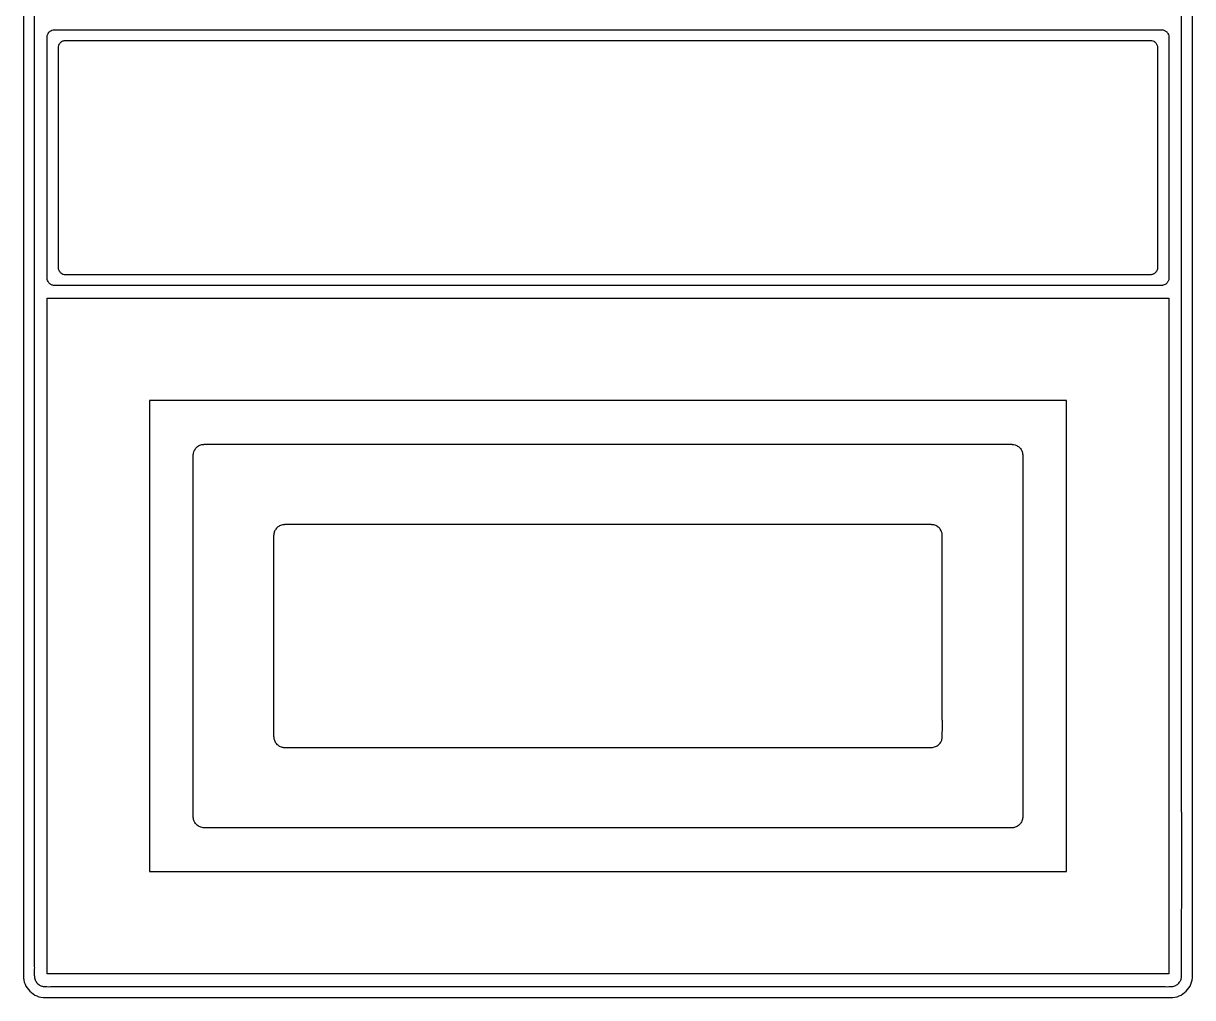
# Model space of a CAD drawing. Header units: millimetres. Extents: x 16465 to 16785, y 15262 to 16162.
# Drawn here: x 16465.1 to 16785.1, y 15262.1 to 15528.9 of the extents above; entities that cross this region are included whole.
import ezdxf

# ---------------------------------------------------------------- set-up
doc = ezdxf.new("R2010")
doc.units = ezdxf.units.MM

msp = doc.modelspace()

# ---------------------------------------------------------------- linework, layer by layer
for points in [[(16779.12, 16162.11), (16471.12, 16162.11, 0.414219), (16465.12, 16156.11), (16465.12, 15268.11, 0.414219), (16471.12, 15262.11), (16779.12, 15262.11, 0.414219), (16785.12, 15268.11), (16785.12, 16156.11, 0.414223), (16779.12, 16162.11)], [(16468.12, 16043.11), (16468.12, 15381.11), (16468.12, 15341.11), (16468.12, 15309.62), (16468.12, 15278.13), (16468.12, 15276.7), (16468.12, 15275.26), (16468.12, 15274.55), (16468.12, 15273.83), (16468.12, 15273.12), (16468.12, 15272.4), (16468.12, 15271.69, 0.000682), (16468.12, 15270.97, -0.000355), (16468.12, 15269.54, 0.001705), (16468.12, 15268.11, 0.00643), (16468.13, 15267.96, 0.016113), (16468.14, 15267.8, 0.050061), (16468.26, 15267.21, 0.089014), (16468.75, 15266.27, 0.08855), (16469.54, 15265.56, 0.075426), (16470.37, 15265.2, 0.025454), (16470.67, 15265.14, 0.014622), (16470.82, 15265.12, 0.014858), (16470.97, 15265.11, 0.00324), (16471.12, 15265.11, 0.001589), (16472.97, 15265.11, -0.001077), (16473.89, 15265.11), (16474.35, 15265.11, -0.000523), (16474.58, 15265.11), (16474.81, 15265.11), (16475.27, 15265.11), (16475.73, 15265.11), (16476.65, 15265.11), (16477.11, 15265.11), (16477.57, 15265.11), (16478.5, 15265.11), (16479.3, 15265.11), (16479.5, 15265.11, 0.001212), (16479.71, 15265.11), (16480.11, 15265.11), (16481.72, 15265.11), (16484.95, 15265.11), (16491.4, 15265.11), (16504.3, 15265.11), (16506.2, 15265.11), (16506.68, 15265.11, -0.000514), (16507.15, 15265.11), (16508.1, 15265.11), (16511.9, 15265.11), (16519.51, 15265.11), (16527.11, 15265.11), (16529.01, 15265.11), (16529.49, 15265.11, 0.000514), (16529.96, 15265.11), (16530.91, 15265.11), (16534.71, 15265.11), (16549.92, 15265.11, 0.000514), (16550.39, 15265.11), (16550.87, 15265.11), (16551.82, 15265.11), (16553.72, 15265.11), (16557.52, 15265.11), (16565.12, 15265.11), (16685.12, 15265.11), (16725.67, 15265.11), (16745.95, 15265.11), (16766.22, 15265.11), (16768.06, 15265.11), (16769.91, 15265.11), (16770.83, 15265.11), (16771.75, 15265.11), (16772.67, 15265.11), (16773.13, 15265.11), (16773.59, 15265.11), (16774.52, 15265.11), (16774.98, 15265.11), (16775.44, 15265.11, -0.000795), (16777.28, 15265.11, 0.001589), (16779.12, 15265.11, 0.00324), (16779.28, 15265.11, 0.014659), (16779.43, 15265.12, 0.049544), (16780.02, 15265.25, 0.088903), (16780.96, 15265.74, 0.088798), (16781.67, 15266.52, 0.076012), (16782.03, 15267.36, 0.026201), (16782.09, 15267.65, 0.012949), (16782.11, 15267.8, 0.016112), (16782.12, 15267.96, 0.00643), (16782.12, 15268.11, 0.001707), (16782.12, 15269.54, -0.000344), (16782.12, 15270.97, 0.000725), (16782.12, 15271.69), (16782.12, 15272.4), (16782.12, 15273.12), (16782.12, 15273.83), (16782.12, 15278.04), (16782.12, 15282.24), (16782.13, 15290.65, 0.000026), (16782.13, 15290.92), (16782.13, 15291.18), (16782.13, 15291.7), (16782.13, 15292.75), (16782.13, 15294.86), (16782.13, 15299.06), (16782.13, 15301.16), (16782.13, 15301.69, -0.000034), (16782.13, 15302.22), (16782.13, 15303.27), (16782.13, 15307.47), (16782.13, 15311.68), (16782.13, 15312.73, 0.000929), (16782.12, 15313.25), (16782.12, 15313.78), (16782.12, 15315.88), (16782.12, 15320.08), (16782.12, 15321.14, 0.000208), (16782.12, 15321.66), (16782.12, 15322.19), (16782.12, 15324.29), (16782.12, 15328.49), (16782.12, 15329.55, 0.000208), (16782.12, 15330.07), (16782.12, 15330.6), (16782.12, 15332.7), (16782.12, 15341.11), (16782.12, 15381.11), (16782.12, 16043.11)], [(16685.12, 15527.11), (16724.59, 15527.11), (16764.06, 15527.11), (16765.86, 15527.11), (16767.65, 15527.11), (16768.55, 15527.11), (16769.45, 15527.11), (16770.34, 15527.11), (16771.24, 15527.11, -0.000408), (16773.04, 15527.11, 0.000408), (16774.83, 15527.11, -0.002464), (16776.62, 15527.11, -0.009773), (16776.75, 15527.1, -0.017726), (16776.87, 15527.09, -0.045792), (16777.24, 15527.01, -0.094216), (16777.9, 15526.65, -0.094424), (16778.38, 15526.07, -0.078798), (16778.59, 15525.48, -0.01187), (16778.61, 15525.36, -0.015554), (16778.62, 15525.23, -0.007782), (16778.62, 15525.11, -0.002264), (16778.62, 15523.81, 0.000755), (16778.62, 15522.52, -0.000756), (16778.62, 15521.87), (16778.62, 15521.23), (16778.62, 15520.58), (16778.62, 15519.93), (16778.62, 15516.86), (16778.62, 15513.78), (16778.63, 15507.64, -0.000147), (16778.63, 15507.45), (16778.63, 15507.25), (16778.63, 15506.87), (16778.63, 15506.1), (16778.63, 15504.56), (16778.63, 15501.49), (16778.63, 15499.95), (16778.63, 15499.57, 0.001271), (16778.63, 15499.19), (16778.63, 15498.42), (16778.63, 15495.34), (16778.63, 15492.27), (16778.63, 15491.5, -0.000016), (16778.62, 15491.12), (16778.62, 15490.73), (16778.62, 15489.2), (16778.62, 15486.12), (16778.62, 15485.35, -0.001274), (16778.62, 15484.97), (16778.62, 15484.59), (16778.62, 15483.05), (16778.62, 15479.98), (16778.62, 15479.21, -0.001274), (16778.62, 15478.82), (16778.62, 15478.44), (16778.62, 15476.9), (16778.62, 15470.76), (16778.62, 15468.17), (16778.62, 15465.58), (16778.62, 15464.93), (16778.62, 15464.28), (16778.62, 15463.64), (16778.62, 15462.99), (16778.62, 15462.34, -0.000786), (16778.62, 15461.7, 0.000379), (16778.62, 15460.4, -0.002264), (16778.62, 15459.11, -0.007781), (16778.62, 15458.98, -0.015634), (16778.61, 15458.86, -0.04654), (16778.53, 15458.49, -0.094514), (16778.16, 15457.83, -0.094368), (16777.59, 15457.36, -0.079006), (16777, 15457.14, -0.014147), (16776.87, 15457.12, -0.015708), (16776.75, 15457.11, -0.011041), (16776.69, 15457.11), (16776.62, 15457.11, -0.002059), (16774.83, 15457.11, 0.000817), (16773.04, 15457.11, -0.000408), (16772.14, 15457.11), (16771.24, 15457.11, 0.000408), (16770.34, 15457.11), (16769.45, 15457.11), (16767.2, 15457.11), (16764.96, 15457.11), (16762.72, 15457.11), (16762.16, 15457.11, 0.000974), (16761.6, 15457.11), (16760.48, 15457.11), (16759.3, 15457.11), (16759, 15457.11, 0.000829), (16758.71, 15457.11), (16758.12, 15457.11), (16755.77, 15457.11, 0.000878), (16751.06, 15457.11, -0.000803), (16741.64, 15457.11, 0.000415), (16741.34, 15457.11), (16741.05, 15457.11), (16740.46, 15457.11), (16739.28, 15457.11), (16736.93, 15457.11), (16732.22, 15457.11), (16729.86, 15457.11), (16729.27, 15457.11, -0.000414), (16728.69, 15457.11), (16727.51, 15457.11), (16722.8, 15457.11), (16718.09, 15457.11), (16716.91, 15457.11, 0.000415), (16716.32, 15457.11), (16715.73, 15457.11), (16713.38, 15457.11), (16708.67, 15457.11), (16707.49, 15457.11, 0.000415), (16706.9, 15457.11), (16706.31, 15457.11), (16703.96, 15457.11), (16699.25, 15457.11), (16698.07, 15457.11, 0.000415), (16697.48, 15457.11), (16696.89, 15457.11), (16694.54, 15457.11), (16685.12, 15457.11), (16565.13, 15457.11), (16525.65, 15457.11), (16505.92, 15457.11), (16486.18, 15457.11), (16484.39, 15457.11), (16482.59, 15457.11), (16481.7, 15457.11), (16480.8, 15457.11, 0.000491), (16479.01, 15457.11), (16478.11, 15457.11, -0.000408), (16477.21, 15457.11, 0.000817), (16475.42, 15457.11, -0.002041), (16473.62, 15457.11), (16473.56, 15457.11, -0.007713), (16473.5, 15457.11, -0.015583), (16473.37, 15457.12, -0.047517), (16473.01, 15457.21, -0.094544), (16472.35, 15457.57, -0.094632), (16471.87, 15458.14, -0.078743), (16471.66, 15458.73, -0.015755), (16471.64, 15458.86, -0.019501), (16471.63, 15458.98, -0.007782), (16471.62, 15459.11, -0.002641), (16471.62, 15460.4, 0.000755), (16471.62, 15461.7, 0.000038), (16471.62, 15461.86, 0.003025), (16471.62, 15462.02), (16471.62, 15462.34), (16471.62, 15462.51, 0.003017), (16471.62, 15462.67), (16471.62, 15462.99), (16471.62, 15463.64), (16471.62, 15464.28), (16471.62, 15464.97), (16471.62, 15465.14, -0.000011), (16471.62, 15465.32), (16471.62, 15465.66), (16471.62, 15467.03), (16471.62, 15467.72), (16471.62, 15467.89, -0.000013), (16471.62, 15468.07), (16471.62, 15468.41), (16471.62, 15469.78), (16471.62, 15472.53), (16471.62, 15473.91), (16471.62, 15474.6), (16471.62, 15474.94, -0.000002), (16471.62, 15475.28), (16471.62, 15480.78), (16471.62, 15482.16), (16471.62, 15482.5, 0.001428), (16471.62, 15482.85), (16471.62, 15483.53), (16471.62, 15486.28), (16471.62, 15488.23), (16471.62, 15488.71, 0.001018), (16471.62, 15489.2), (16471.62, 15490.17), (16471.62, 15494.05), (16471.62, 15497.93), (16471.62, 15499.87), (16471.62, 15500.84), (16471.62, 15501.33), (16471.62, 15501.57, -0.002012), (16471.62, 15501.81), (16471.62, 15509.58, -0.000014), (16471.62, 15510.06), (16471.62, 15510.55), (16471.62, 15511.52), (16471.62, 15513.46), (16471.62, 15517.34), (16471.62, 15518.64), (16471.62, 15519.93), (16471.62, 15520.58), (16471.62, 15521.23), (16471.62, 15521.87, -0.000754), (16471.62, 15522.52, 0.000755), (16471.62, 15523.81, -0.002264), (16471.62, 15525.11), (16471.63, 15525.17, -0.007752), (16471.63, 15525.23, -0.015625), (16471.64, 15525.36, -0.047855), (16471.72, 15525.73, -0.09446), (16472.08, 15526.38, -0.094017), (16472.66, 15526.86, -0.07814), (16473.25, 15527.07, -0.014148), (16473.37, 15527.09, -0.017278), (16473.5, 15527.1, -0.009678), (16473.62, 15527.11, -0.00245), (16475.42, 15527.11, 0.000408), (16477.21, 15527.11, -0.000408), (16479.01, 15527.11), (16479.9, 15527.11), (16480.8, 15527.11), (16481.47, 15527.11), (16481.64, 15527.11, -0.001449), (16481.81, 15527.11), (16482.15, 15527.11), (16483.49, 15527.11), (16486.18, 15527.11), (16487.53, 15527.11), (16487.86, 15527.11, -0.003245), (16488.03, 15527.11), (16488.2, 15527.11), (16488.87, 15527.11), (16491.57, 15527.11), (16496.16, 15527.11), (16500.76, 15527.11, 0.000425), (16501.05, 15527.11), (16501.33, 15527.11), (16501.91, 15527.11), (16503.06, 15527.11), (16505.36, 15527.11), (16509.95, 15527.11), (16528.34, 15527.11), (16532.94, 15527.11), (16534.09, 15527.11, 0.000425), (16534.67, 15527.11), (16535.24, 15527.11), (16537.54, 15527.11), (16542.14, 15527.11), (16543.29, 15527.11, 0.000425), (16543.86, 15527.11), (16544.44, 15527.11), (16546.73, 15527.11), (16551.33, 15527.11), (16552.48, 15527.11, 0.000425), (16553.06, 15527.11), (16553.63, 15527.11), (16555.93, 15527.11), (16565.12, 15527.11), (16685.12, 15527.11)], [(16565.13, 15524.11), (16526.95, 15524.11), (16488.77, 15524.11), (16487.04, 15524.11), (16485.3, 15524.11), (16484.43, 15524.11), (16483.57, 15524.11), (16482.7, 15524.11), (16481.83, 15524.11, 0.000507), (16480.09, 15524.11, -0.000422), (16478.36, 15524.11, 0.002532), (16476.62, 15524.11, 0.009773), (16476.5, 15524.1, 0.017508), (16476.37, 15524.09, 0.045917), (16476.01, 15524.01, 0.094294), (16475.35, 15523.65, 0.09452), (16474.87, 15523.07, 0.078877), (16474.66, 15522.48, 0.011808), (16474.64, 15522.36, 0.011719), (16474.63, 15522.23, 0.007813), (16474.63, 15522.17), (16474.62, 15522.11, 0.00166), (16474.62, 15520.93, -0.000415), (16474.62, 15519.76, 0.00083), (16474.62, 15519.17), (16474.62, 15518.58, -0.000862), (16474.62, 15517.99), (16474.62, 15517.4, 0.000168), (16474.62, 15514.46, -0.000997), (16474.62, 15511.52, 0.000009), (16474.62, 15511.34), (16474.62, 15511.15), (16474.62, 15510.78), (16474.62, 15510.05), (16474.62, 15508.58), (16474.62, 15505.64), (16474.62, 15493.87), (16474.62, 15490.93), (16474.62, 15490.2, 0.000012), (16474.62, 15489.83), (16474.62, 15489.46), (16474.62, 15487.99), (16474.62, 15485.05), (16474.62, 15484.31, 0.000012), (16474.62, 15483.95), (16474.62, 15483.58), (16474.62, 15482.11), (16474.62, 15479.17), (16474.62, 15478.43, 0.000012), (16474.62, 15478.06), (16474.62, 15477.7), (16474.62, 15476.23), (16474.62, 15470.34), (16474.62, 15469.17), (16474.62, 15467.99), (16474.62, 15467.4), (16474.62, 15466.81), (16474.62, 15466.23), (16474.62, 15465.64), (16474.62, 15465.05, 0.00083), (16474.62, 15464.46, -0.000415), (16474.62, 15463.28, 0.002075), (16474.62, 15462.11, 0.007781), (16474.63, 15461.98, 0.015635), (16474.64, 15461.86, 0.04654), (16474.72, 15461.49, 0.094518), (16475.08, 15460.83, 0.094742), (16475.66, 15460.36, 0.079377), (16476.25, 15460.14, 0.015813), (16476.37, 15460.12, 0.015798), (16476.5, 15460.11, 0.003861), (16476.62, 15460.11, 0.00211), (16478.36, 15460.11, -0.000844), (16480.09, 15460.11, 0.000422), (16480.96, 15460.11), (16481.83, 15460.11, -0.000703), (16482.7, 15460.11), (16483.57, 15460.11), (16486.17, 15460.11), (16488.77, 15460.11), (16491.37, 15460.11), (16492.03, 15460.11), (16492.19, 15460.11, -0.001501), (16492.35, 15460.11), (16492.68, 15460.11), (16493.98, 15460.11), (16495.09, 15460.11), (16495.37, 15460.11, -0.001963), (16495.64, 15460.11), (16496.2, 15460.11), (16498.42, 15460.11, -0.00093), (16502.87, 15460.11, 0.000851), (16511.76, 15460.11, -0.000439), (16512.04, 15460.11), (16512.32, 15460.11), (16512.88, 15460.11), (16513.99, 15460.11), (16516.21, 15460.11), (16520.66, 15460.11), (16522.88, 15460.11), (16523.44, 15460.11, 0.000439), (16523.99, 15460.11), (16525.11, 15460.11), (16529.55, 15460.11), (16534, 15460.11), (16535.11, 15460.11, -0.000439), (16535.67, 15460.11), (16536.22, 15460.11), (16538.45, 15460.11), (16542.89, 15460.11), (16544, 15460.11, -0.000439), (16544.56, 15460.11), (16545.12, 15460.11), (16547.34, 15460.11), (16551.79, 15460.11), (16552.9, 15460.11, -0.000439), (16553.45, 15460.11), (16554.01, 15460.11), (16556.23, 15460.11), (16565.13, 15460.11), (16685.12, 15460.11), (16723.3, 15460.11), (16742.39, 15460.11), (16761.48, 15460.11), (16763.21, 15460.11), (16764.95, 15460.11), (16765.81, 15460.11), (16766.68, 15460.11), (16767.55, 15460.11, -0.000703), (16768.42, 15460.11), (16769.29, 15460.11, 0.000422), (16770.15, 15460.11, -0.000844), (16771.89, 15460.11, 0.00211), (16773.62, 15460.11), (16773.69, 15460.11, 0.007842), (16773.75, 15460.11, 0.01618), (16773.87, 15460.12, 0.047238), (16774.24, 15460.21, 0.094436), (16774.9, 15460.57, 0.094552), (16775.38, 15461.14, 0.078779), (16775.59, 15461.73, 0.011861), (16775.61, 15461.86, 0.019515), (16775.62, 15461.98, 0.011671), (16775.62, 15462.11, 0.00249), (16775.62, 15463.28, -0.00083), (16775.62, 15464.46, 0.000833), (16775.62, 15465.05, 0.000212), (16775.62, 15465.34), (16775.62, 15465.64), (16775.62, 15466.23), (16775.62, 15466.81, 0.000168), (16775.62, 15469.76, -0.000996), (16775.62, 15472.7, 0.00003), (16775.63, 15472.88), (16775.63, 15473.06), (16775.63, 15473.43), (16775.63, 15474.17), (16775.63, 15475.64), (16775.63, 15478.58), (16775.63, 15490.34), (16775.63, 15493.28), (16775.63, 15494.02, 0.000094), (16775.62, 15494.39), (16775.62, 15494.76), (16775.62, 15496.23), (16775.62, 15499.17), (16775.62, 15499.9, 0.000094), (16775.62, 15500.27), (16775.62, 15500.64), (16775.62, 15502.11), (16775.62, 15505.05), (16775.62, 15505.78, 0.000094), (16775.62, 15506.15), (16775.62, 15506.52), (16775.62, 15507.99), (16775.62, 15513.87), (16775.62, 15515.05), (16775.62, 15516.23), (16775.62, 15516.81), (16775.62, 15517.4), (16775.62, 15517.99), (16775.62, 15518.58), (16775.62, 15519.17, 0.000862), (16775.62, 15519.76, -0.00083), (16775.62, 15520.93, 0.002076), (16775.62, 15522.11, 0.007782), (16775.62, 15522.23, 0.015569), (16775.61, 15522.36, 0.046541), (16775.53, 15522.73, 0.09379), (16775.16, 15523.38, 0.093816), (16774.59, 15523.86, 0.07806), (16774, 15524.07, 0.014149), (16773.87, 15524.09, 0.017726), (16773.75, 15524.1, 0.009773), (16773.62, 15524.11, 0.002532), (16771.89, 15524.11, -0.000422), (16770.15, 15524.11, 0.000422), (16768.42, 15524.11), (16767.55, 15524.11), (16766.68, 15524.11), (16766.03, 15524.11), (16765.87, 15524.11, 0.001502), (16765.71, 15524.11), (16765.38, 15524.11), (16764.08, 15524.11), (16762.78, 15524.11), (16762.13, 15524.11), (16761.8, 15524.11, 0.000751), (16761.48, 15524.11), (16756.27, 15524.11), (16755.16, 15524.11), (16754.88, 15524.11, -0.001963), (16754.6, 15524.11), (16754.05, 15524.11), (16751.82, 15524.11), (16750.71, 15524.11), (16750.43, 15524.11, -0.001963), (16750.16, 15524.11), (16749.6, 15524.11), (16747.38, 15524.11), (16742.93, 15524.11), (16740.71, 15524.11), (16739.59, 15524.11), (16739.04, 15524.11), (16738.76, 15524.11, 0.000439), (16738.48, 15524.11, -0.000439), (16738.2, 15524.11), (16737.93, 15524.11), (16737.37, 15524.11), (16736.26, 15524.11), (16734.04, 15524.11), (16729.59, 15524.11), (16727.37, 15524.11), (16726.81, 15524.11, 0.000439), (16726.25, 15524.11), (16725.14, 15524.11), (16720.7, 15524.11), (16716.25, 15524.11), (16715.14, 15524.11, -0.000439), (16714.58, 15524.11), (16714.03, 15524.11), (16711.8, 15524.11), (16707.35, 15524.11), (16706.24, 15524.11, -0.000439), (16705.69, 15524.11), (16705.13, 15524.11), (16702.91, 15524.11), (16698.46, 15524.11), (16697.35, 15524.11, -0.000439), (16696.79, 15524.11), (16696.24, 15524.11), (16694.01, 15524.11), (16685.12, 15524.11), (16565.13, 15524.11)], [(16511.62, 15341.11), (16511.62, 15381.11), (16511.62, 15394.12), (16511.62, 15407.14), (16511.62, 15407.72), (16511.62, 15408.29), (16511.62, 15408.58), (16511.62, 15408.87), (16511.62, 15409.16), (16511.62, 15409.45, 0.000867), (16511.62, 15410.03, -0.001689), (16511.62, 15410.61, -0.006432), (16511.63, 15410.76, -0.01286), (16511.64, 15410.91, -0.050919), (16511.76, 15411.51, -0.08891), (16512.25, 15412.44, -0.089117), (16513.04, 15413.15, -0.076307), (16513.87, 15413.51, -0.025711), (16514.17, 15413.57, -0.011343), (16514.32, 15413.59, -0.011831), (16514.47, 15413.6, -0.008034), (16514.62, 15413.61, -0.001479), (16515.61, 15413.61, 0.000493), (16516.11, 15413.61), (16516.23, 15413.61, -0.000979), (16516.36, 15413.61), (16516.6, 15413.61, -0.00074), (16517.1, 15413.61), (16517.59, 15413.61), (16518.09, 15413.61), (16518.58, 15413.61, -0.000336), (16520.04, 15413.61, 0.001049), (16521.49, 15413.61, -0.00138), (16524.4, 15413.61, 0.001343), (16530.22, 15413.61, -0.000672), (16530.4, 15413.61), (16530.58, 15413.61), (16530.95, 15413.61), (16531.67, 15413.61), (16533.13, 15413.61), (16536.04, 15413.61), (16537.49, 15413.61), (16537.85, 15413.61, 0.001502), (16538.22, 15413.61), (16538.95, 15413.61), (16541.85, 15413.61), (16547.67, 15413.61), (16549.13, 15413.61), (16549.49, 15413.61, 0.000336), (16549.67, 15413.61, 0.002767), (16549.85, 15413.61), (16550.58, 15413.61), (16553.49, 15413.61), (16556.4, 15413.61), (16557.12, 15413.61, -0.000671), (16557.49, 15413.61), (16557.85, 15413.61), (16559.31, 15413.61), (16565.12, 15413.61), (16685.12, 15413.61), (16706.91, 15413.61), (16728.69, 15413.61), (16730.18, 15413.61), (16730.92, 15413.61), (16731.66, 15413.61), (16732.16, 15413.61), (16732.65, 15413.61), (16733.15, 15413.61, -0.00074), (16733.64, 15413.61), (16733.89, 15413.61, -0.004064), (16734.01, 15413.61), (16734.14, 15413.61, 0.000493), (16734.63, 15413.61, -0.001479), (16735.62, 15413.61, -0.008035), (16735.78, 15413.6, -0.011832), (16735.93, 15413.59, -0.049906), (16736.52, 15413.47, -0.088479), (16737.46, 15412.98, -0.088816), (16738.17, 15412.2, -0.076069), (16738.53, 15411.36, -0.026202), (16738.59, 15411.06, -0.012988), (16738.61, 15410.91, -0.016062), (16738.62, 15410.76, -0.006433), (16738.62, 15410.61, -0.00085), (16738.62, 15410.03, 0.000844), (16738.62, 15409.45), (16738.62, 15409.16), (16738.62, 15408.87), (16738.62, 15408.64, 0.002079), (16738.62, 15408.4), (16738.62, 15407.93), (16738.62, 15406.99), (16738.62, 15405.11), (16738.62, 15401.35), (16738.62, 15400.72), (16738.62, 15400.56, -0.000053), (16738.62, 15400.4), (16738.62, 15400.09), (16738.62, 15398.82), (16738.62, 15398.19), (16738.62, 15398.03, -0.000053), (16738.63, 15397.87), (16738.63, 15397.56), (16738.63, 15396.29), (16738.63, 15393.76), (16738.63, 15393.13), (16738.63, 15392.97, 0.003086), (16738.62, 15392.81), (16738.62, 15392.5), (16738.62, 15391.23), (16738.62, 15386.17, 0.000003), (16738.62, 15385.85), (16738.62, 15385.54), (16738.62, 15384.9), (16738.62, 15383.64), (16738.62, 15381.11), (16738.62, 15341.11), (16738.62, 15328.09), (16738.62, 15315.08), (16738.62, 15314.5), (16738.62, 15313.92), (16738.62, 15313.63), (16738.62, 15313.34), (16738.62, 15313.05), (16738.62, 15312.77, 0.000844), (16738.62, 15312.19, -0.00085), (16738.62, 15311.61, -0.006432), (16738.62, 15311.46, -0.01612), (16738.61, 15311.3, -0.050079), (16738.49, 15310.71, -0.089049), (16738, 15309.77, -0.088854), (16737.21, 15309.06, -0.075853), (16736.38, 15308.7, -0.025454), (16736.08, 15308.64, -0.014622), (16735.93, 15308.62, -0.014659), (16735.78, 15308.61, -0.008036), (16735.62, 15308.61, -0.001479), (16734.63, 15308.61, 0.00074), (16733.64, 15308.61), (16733.15, 15308.61), (16732.65, 15308.61), (16732.16, 15308.61), (16731.66, 15308.61), (16725.84, 15308.61, -0.000672), (16725.66, 15308.61), (16725.48, 15308.61), (16725.12, 15308.61), (16724.39, 15308.61), (16722.94, 15308.61), (16720.03, 15308.61), (16708.39, 15308.61), (16696.76, 15308.61, 0.000671), (16696.39, 15308.61), (16696.03, 15308.61), (16695.3, 15308.61), (16693.85, 15308.61), (16690.94, 15308.61), (16685.12, 15308.61), (16565.13, 15308.61), (16543.34, 15308.61), (16521.56, 15308.61), (16520.07, 15308.61), (16518.58, 15308.61), (16518.09, 15308.61), (16517.59, 15308.61), (16517.1, 15308.61, -0.00074), (16516.6, 15308.61, 0.00074), (16515.61, 15308.61, -0.001479), (16514.62, 15308.61, -0.008622), (16514.47, 15308.61, -0.014411), (16514.32, 15308.62, -0.049381), (16513.73, 15308.75, -0.089318), (16512.79, 15309.24, -0.088478), (16512.08, 15310.02, -0.076006), (16511.72, 15310.86, -0.024601), (16511.66, 15311.15, -0.016138), (16511.64, 15311.3, -0.012904), (16511.63, 15311.46, -0.00643), (16511.62, 15311.61, -0.001688), (16511.62, 15312.19, 0.000867), (16511.62, 15312.77, -0.000846), (16511.62, 15313.34), (16511.62, 15313.81, 0.001045), (16511.62, 15314.28), (16511.62, 15315.22), (16511.62, 15316.16), (16511.62, 15316.63, 0.000244), (16511.62, 15317.1), (16511.62, 15318.98), (16511.62, 15320.86), (16511.62, 15321.5), (16511.62, 15321.65, -0.000006), (16511.62, 15321.81), (16511.62, 15322.13), (16511.62, 15323.39), (16511.62, 15325.92), (16511.62, 15330.99), (16511.62, 15336.05, 0.000214), (16511.62, 15336.36), (16511.62, 15336.68), (16511.62, 15337.31), (16511.62, 15338.58), (16511.62, 15341.11)], [(16533.62, 15341.11), (16533.62, 15337.73), (16533.62, 15334.36), (16533.62, 15334.21), (16533.62, 15334.06), (16533.62, 15333.98), (16533.62, 15333.91), (16533.62, 15333.83), (16533.62, 15333.76, 0.000007), (16533.62, 15333.61, 0.00971), (16533.63, 15333.46, 0.016113), (16533.64, 15333.3, 0.062774), (16533.81, 15332.57, 0.088855), (16534.35, 15331.65, 0.088531), (16535.17, 15330.99, 0.088629), (16536.17, 15330.64, 0.014838), (16536.32, 15330.62, 0.014858), (16536.47, 15330.61, 0.008035), (16536.62, 15330.61, 0.001575), (16537.18, 15330.61, -0.001575), (16537.74, 15330.61), (16538.02, 15330.61), (16538.3, 15330.61), (16538.63, 15330.61, -0.000736), (16538.96, 15330.61), (16539.63, 15330.61), (16539.96, 15330.61, -0.000735), (16540.29, 15330.61), (16540.96, 15330.61), (16542.28, 15330.61), (16542.95, 15330.61), (16543.28, 15330.61, -0.000735), (16543.61, 15330.61), (16546.26, 15330.61), (16546.93, 15330.61), (16547.09, 15330.61, 0.001471), (16547.26, 15330.61), (16547.59, 15330.61), (16548.92, 15330.61), (16549.93, 15330.61), (16550.19, 15330.61, 0.000963), (16550.44, 15330.61), (16550.95, 15330.61), (16552.97, 15330.61), (16555, 15330.61), (16556.01, 15330.61), (16556.52, 15330.61), (16556.77, 15330.61, -0.000457), (16557.02, 15330.61), (16561.07, 15330.61, -0.000482), (16561.58, 15330.61), (16562.09, 15330.61), (16563.1, 15330.61), (16565.13, 15330.61), (16685.12, 15330.61), (16697.7, 15330.61), (16710.27, 15330.61), (16710.83, 15330.61), (16711.39, 15330.61), (16711.67, 15330.61), (16711.95, 15330.61), (16712.23, 15330.61), (16712.51, 15330.61), (16712.79, 15330.61, -0.00131), (16713.06, 15330.61, 0.001311), (16713.62, 15330.61, 0.008034), (16713.78, 15330.61, 0.014659), (16713.93, 15330.62, 0.050582), (16714.52, 15330.75, 0.088903), (16715.46, 15331.24, 0.088819), (16716.17, 15332.02, 0.076047), (16716.53, 15332.86, 0.037023), (16716.61, 15333.3, 0.01612), (16716.62, 15333.46, 0.00971), (16716.62, 15333.61, 0.000007), (16716.62, 15333.76), (16716.62, 15333.83), (16716.62, 15333.91, 0.000543), (16716.63, 15335.71), (16716.63, 15337.51), (16716.63, 15337.96, 0.002172), (16716.62, 15338.18), (16716.62, 15338.41), (16716.62, 15338.86, 0.000089), (16716.62, 15339.08), (16716.62, 15339.31), (16716.62, 15339.76, 0.000089), (16716.62, 15339.98), (16716.62, 15340.21), (16716.62, 15341.11), (16716.62, 15381.11), (16716.62, 15384.48), (16716.62, 15387.86), (16716.62, 15388.01), (16716.62, 15388.16), (16716.62, 15388.23), (16716.62, 15388.31), (16716.62, 15388.38), (16716.62, 15388.46, 0.000103), (16716.62, 15388.61, 0.012944), (16716.62, 15388.76, 0.01286), (16716.61, 15388.91, 0.062186), (16716.44, 15389.65, 0.088433), (16715.9, 15390.56, 0.088468), (16715.08, 15391.23, 0.089198), (16714.08, 15391.57, 0.011344), (16713.93, 15391.59, 0.011832), (16713.78, 15391.6, 0.008035), (16713.62, 15391.61, 0.001575), (16713.06, 15391.61, -0.002183), (16712.79, 15391.61), (16712.51, 15391.61), (16712.23, 15391.61), (16711.95, 15391.61), (16711.62, 15391.61, -0.000736), (16711.28, 15391.61), (16710.62, 15391.61), (16710.29, 15391.61, -0.000735), (16709.96, 15391.61), (16709.29, 15391.61), (16707.97, 15391.61), (16707.63, 15391.61, 0.001645), (16707.3, 15391.61), (16706.64, 15391.61), (16705.31, 15391.61), (16704.98, 15391.61, 0.001645), (16704.65, 15391.61), (16703.98, 15391.61), (16703.65, 15391.61, 0.001645), (16703.32, 15391.61), (16702.66, 15391.61), (16702.32, 15391.61, 0.001645), (16701.99, 15391.61), (16701.33, 15391.61), (16700.32, 15391.61), (16700.06, 15391.61, 0.000963), (16699.81, 15391.61), (16699.3, 15391.61), (16697.28, 15391.61), (16696.26, 15391.61), (16696.01, 15391.61, -0.000965), (16695.76, 15391.61), (16695.25, 15391.61), (16693.22, 15391.61), (16689.17, 15391.61, -0.000482), (16688.67, 15391.61), (16688.16, 15391.61), (16687.15, 15391.61), (16685.12, 15391.61), (16565.13, 15391.61), (16552.55, 15391.61), (16539.98, 15391.61), (16539.42, 15391.61), (16538.86, 15391.61), (16538.58, 15391.61), (16538.3, 15391.61), (16538.02, 15391.61, 0.00131), (16537.74, 15391.61), (16537.46, 15391.61, -0.00131), (16537.18, 15391.61, 0.001311), (16536.62, 15391.61, 0.008034), (16536.47, 15391.6, 0.014858), (16536.32, 15391.59, 0.050582), (16535.73, 15391.47, 0.088904), (16534.79, 15390.98, 0.08882), (16534.08, 15390.2, 0.076068), (16533.72, 15389.36, 0.03812), (16533.64, 15388.91, 0.01286), (16533.63, 15388.76, 0.00971), (16533.62, 15388.61, 0.000007), (16533.62, 15388.46), (16533.62, 15388.38), (16533.62, 15388.31, 0.000546), (16533.62, 15386.51), (16533.62, 15384.71), (16533.62, 15384.26, 0.000006), (16533.62, 15384.03), (16533.62, 15383.81), (16533.62, 15383.36, 0.000022), (16533.62, 15383.13), (16533.62, 15382.91), (16533.62, 15382.46, 0.000022), (16533.62, 15382.23), (16533.62, 15382.01), (16533.62, 15381.11), (16533.62, 15341.11)]]:
    msp.add_lwpolyline(points, format="xyb")
for points in [[(16685.12, 15268.61), (16565.12, 15268.61), (16471.62, 15268.61), (16471.62, 15341.11), (16471.62, 15381.11), (16471.62, 15453.61), (16565.13, 15453.61), (16685.12, 15453.61), (16778.62, 15453.61), (16778.62, 15381.11), (16778.62, 15341.11), (16778.62, 15268.61), (16685.12, 15268.61)], [(16499.62, 15341.11), (16499.62, 15296.61), (16565.13, 15296.61), (16685.12, 15296.61), (16750.62, 15296.61), (16750.62, 15341.11), (16750.62, 15381.11), (16750.62, 15425.61), (16685.12, 15425.61), (16565.12, 15425.61), (16499.62, 15425.61), (16499.62, 15381.11), (16499.62, 15341.11)]]:
    msp.add_lwpolyline(points)

doc.saveas('drawing.dxf')
